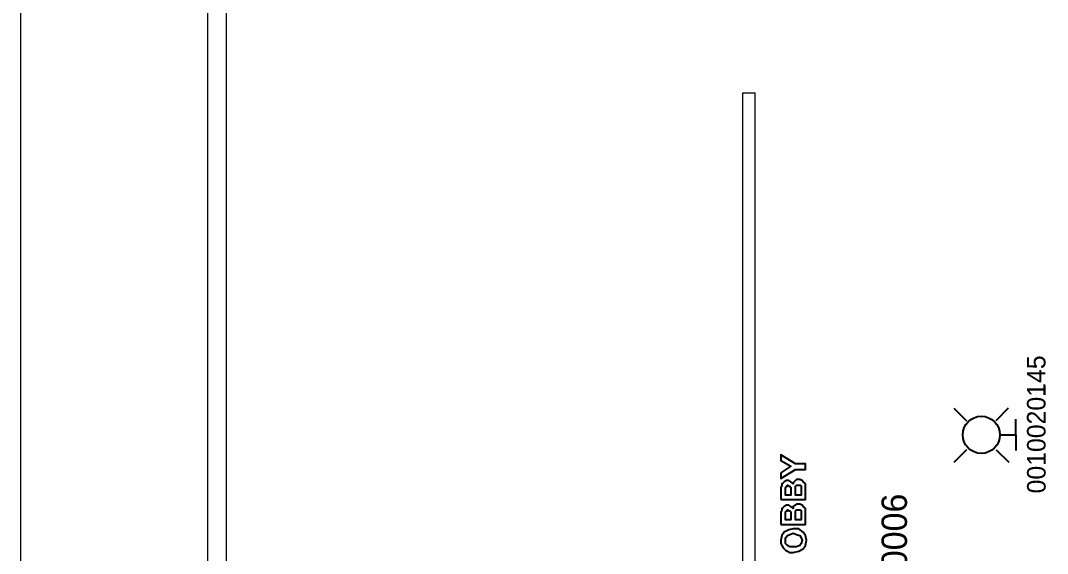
# Model space of a CAD drawing. Header units: inches. Extents: x -3.21 to 2.97, y -3.82 to 4.4.
# Drawn here: x -3.213 to -0.728, y 0.338 to 1.628 of the extents above; entities that cross this region are included whole.
import ezdxf
from ezdxf.enums import TextEntityAlignment as Align

# ---------------------------------------------------------------- set-up
doc = ezdxf.new("R2010")
doc.units = ezdxf.units.IN
doc.header["$MEASUREMENT"] = 0
doc.set_wipeout_variables(frame=1)
doc.layers.add('i-furn new', color=6, linetype='Continuous', lineweight=25)
doc.layers.add('Layer 1', color=7, linetype='Continuous')
doc.styles.add('AAStandard', font='alfonso.shx')

# ---------------------------------------------------------------- blocks, each defined once
blk = doc.blocks.new('SIGA-PS')
at = {"style": 'AAStandard', "flags": 1}
blk.add_attdef('FWK_DEVICE_TYPE', (-25.56, -23.98), '', height=7, dxfattribs=at)
blk.add_wipeout([(9.28, -0.35), (4.8, 7.4), (-4.15, 7.4), (-8.62, -0.35), (-4.15, -8.1), (4.8, -8.1)])
at = {"color": 7, "lineweight": 30, "flags": 4}
blk.add_attdef('SIGA-PS', text='', height=9, dxfattribs=at).set_placement((0.52, -5), align=Align.CENTER)
blk.add_attdef('FWK_DEVICE_ADDRESSES', (-25.72, -15.78), '', height=7)
blk = doc.blocks.new('VIS')
at = {"color": 1}
for p, q in [((18.9889, 24.6021), (19.0386, 24.5524)), ((19.2025, 24.6029), (19.1528, 24.5532)), ((19.0377, 24.4352), (18.988, 24.3855)), ((19.097, 24.4208), (19.097, 24.3583)), ((19.154, 24.4356), (19.2038, 24.3859)), ((19.1595, 24.3583), (19.0345, 24.3583))]:
    blk.add_line(p, q, dxfattribs=at)
blk.add_circle((19.097, 24.4944), 0.0736, dxfattribs=at)
at = {"color": 7, "style": 'AAStandard'}
blk.add_attdef('FWK_DEVICE_ADDRESSES', (18.8644, 24.2398), '', height=0.0736, dxfattribs=at)
at = {"style": 'AAStandard', "flags": 1}
blk.add_attdef('FWK_DEVICE_TYPE', (18.8641, 24.1414), '', height=0.0625, dxfattribs=at)

msp = doc.modelspace()

# ---------------------------------------------------------------- linework, layer by layer
at = {"layer": 'Layer 1', "color": 250, "lineweight": 5}
msp.add_open_spline([(-3.2134, 4.3998), (-3.2134, 4.3998), (2.9714, 4.3998), (2.9714, 4.3998), (2.9714, 4.3998), (2.9714, 4.3998), (2.9714, -3.8152), (2.9714, -3.8152), (2.9714, -3.8152), (2.9714, -3.8152), (-3.2134, -3.8152), (-3.2134, -3.8152), (-3.2134, -3.8152), (-3.2134, -3.8152), (-3.2134, 4.3998), (-3.2134, 4.3998)], degree=3, knots=[0, 0, 0, 0, 0.2, 0.2, 0.2, 0.2, 0.4, 0.4, 0.4, 0.4, 0.6, 0.6, 0.6, 0.6, 1, 1, 1, 1], dxfattribs=at)
msp.add_open_spline([(-3.2134, 4.3998), (-3.2134, 4.3998), (2.9714, 4.3998), (2.9714, 4.3998), (2.9714, 4.3998), (2.9714, 4.3998), (2.9714, -3.8152), (2.9714, -3.8152), (2.9714, -3.8152), (2.9714, -3.8152), (-3.2134, -3.8152), (-3.2134, -3.8152), (-3.2134, -3.8152), (-3.2134, -3.8152), (-3.2134, 4.3998), (-3.2134, 4.3998)], degree=3, knots=[0, 0, 0, 0, 0.2, 0.2, 0.2, 0.2, 0.4, 0.4, 0.4, 0.4, 0.6, 0.6, 0.6, 0.6, 1, 1, 1, 1], dxfattribs=at)
at = {"layer": 'Layer 1', "color": 250, "lineweight": 13}
msp.add_open_spline([(-2.7611, -2.9256), (-2.7611, -2.9256), (-2.7611, 3.5058), (-2.7611, 3.5058), (-2.7611, 3.5058), (-2.7611, 3.5058), (-1.4685, 3.5058), (-1.4685, 3.5058), (-1.4685, 3.5058), (-1.4685, 3.5058), (-1.4685, 4.3664), (-1.4685, 4.3664), (-1.4685, 4.3664), (-1.4685, 4.3664), (-0.6919, 4.3664), (-0.6919, 4.3664), (-0.6919, 4.3664), (-0.6919, 4.3664), (-0.6919, 3.5058), (-0.6919, 3.5058), (-0.6919, 3.5058), (-0.6919, 3.5058), (0.5979, 3.5058), (0.5979, 3.5058), (0.5979, 3.5058), (0.5979, 3.5058), (0.5979, 1.4507), (0.5979, 1.4507), (0.5979, 1.4507), (0.5979, 1.4507), (0.5762, 1.4588), (0.5762, 1.4588), (0.5762, 1.4588), (0.5762, 1.4588), (0.5544, 1.4643), (0.5544, 1.4643), (0.5544, 1.4643), (0.5544, 1.4643), (0.5544, 3.4623), (0.5544, 3.4623), (0.5544, 3.4623), (0.5544, 3.4623), (-0.6919, 3.4623), (-0.6919, 3.4623), (-0.6919, 3.4623), (-0.6919, 3.4623), (-0.7381, 3.4623), (-0.7381, 3.4623), (-0.7381, 3.4623), (-0.7381, 3.4623), (-0.8549, 3.4623), (-0.8549, 3.4623), (-0.8549, 3.4623), (-0.8549, 3.4623), (-0.8549, 3.4841), (-0.8549, 3.4841), (-0.8549, 3.4841), (-0.8549, 3.4841), (-0.7381, 3.4841), (-0.7381, 3.4841), (-0.7381, 3.4841), (-0.7381, 3.4841), (-0.7381, 3.5058), (-0.7381, 3.5058), (-0.7381, 3.5058), (-0.7381, 3.5058), (-0.7381, 4.3202), (-0.7381, 4.3202), (-0.7381, 4.3202), (-0.7381, 4.3202), (-1.4251, 4.3202), (-1.4251, 4.3202), (-1.4251, 4.3202), (-1.4251, 4.3202), (-1.4251, 3.5058), (-1.4251, 3.5058), (-1.4251, 3.5058), (-1.4251, 3.5058), (-1.4251, 3.4841), (-1.4251, 3.4841), (-1.4251, 3.4841), (-1.4251, 3.4841), (-1.3002, 3.4841), (-1.3002, 3.4841), (-1.3002, 3.4841), (-1.3002, 3.4841), (-1.3002, 3.4623), (-1.3002, 3.4623), (-1.3002, 3.4623), (-1.3002, 3.4623), (-1.4251, 3.4623), (-1.4251, 3.4623), (-1.4251, 3.4623), (-1.4251, 3.4623), (-1.4685, 3.4623), (-1.4685, 3.4623), (-1.4685, 3.4623), (-1.4685, 3.4623), (-2.7149, 3.4623), (-2.7149, 3.4623), (-2.7149, 3.4623), (-2.7149, 3.4623), (-2.7149, -2.8794), (-2.7149, -2.8794), (-2.7149, -2.8794), (-2.7149, -2.8794), (-1.5419, -2.8794), (-1.5419, -2.8794), (-1.5419, -2.8794), (-1.5419, -2.8794), (-1.3002, -2.8794), (-1.3002, -2.8794), (-1.3002, -2.8794), (-1.3002, -2.8794), (-1.3002, -2.9011), (-1.3002, -2.9011), (-1.3002, -2.9011), (-1.3002, -2.9011), (-1.4251, -2.9011), (-1.4251, -2.9011), (-1.4251, -2.9011), (-1.4251, -2.9011), (-1.4251, -2.9256), (-1.4251, -2.9256), (-1.4251, -2.9256), (-1.4251, -2.9256), (-1.4251, -3.7427), (-1.4251, -3.7427), (-1.4251, -3.7427), (-1.4251, -3.7427), (-0.7381, -3.7427), (-0.7381, -3.7427), (-0.7381, -3.7427), (-0.7381, -3.7427), (-0.7381, -2.9256), (-0.7381, -2.9256), (-0.7381, -2.9256), (-0.7381, -2.9256), (-0.7381, -2.9011), (-0.7381, -2.9011), (-0.7381, -2.9011), (-0.7381, -2.9011), (-0.8603, -2.9011), (-0.8603, -2.9011), (-0.8603, -2.9011), (-0.8603, -2.9011), (-0.8603, -2.8794), (-0.8603, -2.8794), (-0.8603, -2.8794), (-0.8603, -2.8794), (-0.7381, -2.8794), (-0.7381, -2.8794), (-0.7381, -2.8794), (-0.7381, -2.8794), (-0.6919, -2.8794), (-0.6919, -2.8794), (-0.6919, -2.8794), (-0.6919, -2.8794), (0.5544, -2.8794), (0.5544, -2.8794), (0.5544, -2.8794), (0.5544, -2.8794), (0.5544, 0.5005), (0.5544, 0.5005), (0.5544, 0.5005), (0.5544, 0.5005), (0.5762, 0.5059), (0.5762, 0.5059), (0.5762, 0.5059), (0.5762, 0.5059), (0.5979, 0.5114), (0.5979, 0.5114), (0.5979, 0.5114), (0.5979, 0.5114), (0.5979, -2.9256), (0.5979, -2.9256), (0.5979, -2.9256), (0.5979, -2.9256), (-0.6919, -2.9256), (-0.6919, -2.9256), (-0.6919, -2.9256), (-0.6919, -2.9256), (-0.6919, -3.7889), (-0.6919, -3.7889), (-0.6919, -3.7889), (-0.6919, -3.7889), (-1.4713, -3.7889), (-1.4713, -3.7889), (-1.4713, -3.7889), (-1.4713, -3.7889), (-1.4713, -2.9256), (-1.4713, -2.9256), (-1.4713, -2.9256), (-1.4713, -2.9256), (-2.7611, -2.9256), (-2.7611, -2.9256)], degree=3, knots=[0, 0, 0, 0, 0.02, 0.02, 0.02, 0.02, 0.04, 0.04, 0.04, 0.04, 0.06, 0.06, 0.06, 0.06, 0.08, 0.08, 0.08, 0.08, 0.1, 0.1, 0.1, 0.1, 0.12, 0.12, 0.12, 0.12, 0.14, 0.14, 0.14, 0.14, 0.16, 0.16, 0.16, 0.16, 0.18, 0.18, 0.18, 0.18, 0.2, 0.2, 0.2, 0.2, 0.22, 0.22, 0.22, 0.22, 0.24, 0.24, 0.24, 0.24, 0.26, 0.26, 0.26, 0.26, 0.28, 0.28, 0.28, 0.28, 0.3, 0.3, 0.3, 0.3, 0.32, 0.32, 0.32, 0.32, 0.34, 0.34, 0.34, 0.34, 0.36, 0.36, 0.36, 0.36, 0.38, 0.38, 0.38, 0.38, 0.4, 0.4, 0.4, 0.4, 0.42, 0.42, 0.42, 0.42, 0.44, 0.44, 0.44, 0.44, 0.46, 0.46, 0.46, 0.46, 0.48, 0.48, 0.48, 0.48, 0.5, 0.5, 0.5, 0.5, 0.52, 0.52, 0.52, 0.52, 0.54, 0.54, 0.54, 0.54, 0.56, 0.56, 0.56, 0.56, 0.58, 0.58, 0.58, 0.58, 0.6, 0.6, 0.6, 0.6, 0.62, 0.62, 0.62, 0.62, 0.64, 0.64, 0.64, 0.64, 0.66, 0.66, 0.66, 0.66, 0.68, 0.68, 0.68, 0.68, 0.7, 0.7, 0.7, 0.7, 0.72, 0.72, 0.72, 0.72, 0.74, 0.74, 0.74, 0.74, 0.76, 0.76, 0.76, 0.76, 0.78, 0.78, 0.78, 0.78, 0.8, 0.8, 0.8, 0.8, 0.82, 0.82, 0.82, 0.82, 0.84, 0.84, 0.84, 0.84, 0.86, 0.86, 0.86, 0.86, 0.88, 0.88, 0.88, 0.88, 0.9, 0.9, 0.9, 0.9, 0.92, 0.92, 0.92, 0.92, 0.94, 0.94, 0.94, 0.94, 0.96, 0.96, 0.96, 0.96, 1, 1, 1, 1], dxfattribs=at)
for points in [[(-1.4658, 1.4534), (-1.4658, 1.4534), (-1.4359, 1.4534), (-1.4359, 1.4534)], [(-1.4658, -0.865), (-1.4658, -0.865), (-1.4658, 1.4534), (-1.4658, 1.4534)], [(-1.4359, -0.865), (-1.4359, -0.865), (-1.4359, 1.4534), (-1.4359, 1.4534)]]:
    msp.add_open_spline(points, degree=3, dxfattribs=at)
at = {"layer": 'Layer 1', "color": 250}
for points, knots in [([(-1.3735, 0.5331), (-1.3735, 0.5331), (-1.349, 0.5494), (-1.349, 0.5494), (-1.349, 0.5494), (-1.349, 0.5494), (-1.3735, 0.563), (-1.3735, 0.563), (-1.3735, 0.563), (-1.3735, 0.563), (-1.3735, 0.5766), (-1.3735, 0.5766), (-1.3735, 0.5766), (-1.3735, 0.5766), (-1.3381, 0.5548), (-1.3381, 0.5548), (-1.3381, 0.5548), (-1.3381, 0.5548), (-1.3137, 0.5548), (-1.3137, 0.5548), (-1.3137, 0.5548), (-1.3137, 0.5548), (-1.3137, 0.5413), (-1.3137, 0.5413), (-1.3137, 0.5413), (-1.3137, 0.5413), (-1.3381, 0.5413), (-1.3381, 0.5413), (-1.3381, 0.5413), (-1.3381, 0.5413), (-1.3735, 0.5195), (-1.3735, 0.5195), (-1.3735, 0.5195), (-1.3735, 0.5195), (-1.3735, 0.5331), (-1.3735, 0.5331)], [0, 0, 0, 0, 0.1, 0.1, 0.1, 0.1, 0.2, 0.2, 0.2, 0.2, 0.3, 0.3, 0.3, 0.3, 0.4, 0.4, 0.4, 0.4, 0.5, 0.5, 0.5, 0.5, 0.6, 0.6, 0.6, 0.6, 0.7, 0.7, 0.7, 0.7, 0.8, 0.8, 0.8, 0.8, 1, 1, 1, 1]), ([(-1.3735, 0.468), (-1.3735, 0.468), (-1.3735, 0.4897), (-1.3735, 0.4897), (-1.3735, 0.4897), (-1.3735, 0.4897), (-1.3735, 0.4978), (-1.3735, 0.4978), (-1.3735, 0.4978), (-1.3735, 0.4978), (-1.3707, 0.5005), (-1.3707, 0.5005), (-1.3707, 0.5005), (-1.3707, 0.5005), (-1.3707, 0.5033), (-1.3707, 0.5033), (-1.3707, 0.5033), (-1.3707, 0.5033), (-1.3707, 0.506), (-1.3707, 0.506), (-1.3707, 0.506), (-1.3707, 0.506), (-1.368, 0.5087), (-1.368, 0.5087), (-1.368, 0.5087), (-1.368, 0.5087), (-1.3653, 0.5114), (-1.3653, 0.5114), (-1.3653, 0.5114), (-1.3653, 0.5114), (-1.3599, 0.5141), (-1.3599, 0.5141), (-1.3599, 0.5141), (-1.3599, 0.5141), (-1.3572, 0.5141), (-1.3572, 0.5141), (-1.3572, 0.5141), (-1.3572, 0.5141), (-1.3544, 0.5141), (-1.3544, 0.5141), (-1.3544, 0.5141), (-1.3544, 0.5141), (-1.349, 0.5114), (-1.349, 0.5114), (-1.349, 0.5114), (-1.349, 0.5114), (-1.3463, 0.5087), (-1.3463, 0.5087), (-1.3463, 0.5087), (-1.3463, 0.5087), (-1.3436, 0.506), (-1.3436, 0.506), (-1.3436, 0.506), (-1.3436, 0.506), (-1.3436, 0.5087), (-1.3436, 0.5087), (-1.3436, 0.5087), (-1.3436, 0.5087), (-1.3381, 0.5141), (-1.3381, 0.5141), (-1.3381, 0.5141), (-1.3381, 0.5141), (-1.3354, 0.5168), (-1.3354, 0.5168), (-1.3354, 0.5168), (-1.3354, 0.5168), (-1.33, 0.5168), (-1.33, 0.5168), (-1.33, 0.5168), (-1.33, 0.5168), (-1.3273, 0.5168), (-1.3273, 0.5168), (-1.3273, 0.5168), (-1.3273, 0.5168), (-1.3219, 0.5141), (-1.3219, 0.5141), (-1.3219, 0.5141), (-1.3219, 0.5141), (-1.3191, 0.5114), (-1.3191, 0.5114), (-1.3191, 0.5114), (-1.3191, 0.5114), (-1.3164, 0.5087), (-1.3164, 0.5087), (-1.3164, 0.5087), (-1.3164, 0.5087), (-1.3137, 0.506), (-1.3137, 0.506), (-1.3137, 0.506), (-1.3137, 0.506), (-1.3137, 0.5005), (-1.3137, 0.5005), (-1.3137, 0.5005), (-1.3137, 0.5005), (-1.3137, 0.4951), (-1.3137, 0.4951), (-1.3137, 0.4951), (-1.3137, 0.4951), (-1.3137, 0.487), (-1.3137, 0.487), (-1.3137, 0.487), (-1.3137, 0.487), (-1.3137, 0.468), (-1.3137, 0.468), (-1.3137, 0.468), (-1.3137, 0.468), (-1.3735, 0.468), (-1.3735, 0.468)], [0, 0, 0, 0, 0.035714, 0.035714, 0.035714, 0.035714, 0.071429, 0.071429, 0.071429, 0.071429, 0.107143, 0.107143, 0.107143, 0.107143, 0.142857, 0.142857, 0.142857, 0.142857, 0.178571, 0.178571, 0.178571, 0.178571, 0.214286, 0.214286, 0.214286, 0.214286, 0.25, 0.25, 0.25, 0.25, 0.285714, 0.285714, 0.285714, 0.285714, 0.321429, 0.321429, 0.321429, 0.321429, 0.357143, 0.357143, 0.357143, 0.357143, 0.392857, 0.392857, 0.392857, 0.392857, 0.428571, 0.428571, 0.428571, 0.428571, 0.464286, 0.464286, 0.464286, 0.464286, 0.5, 0.5, 0.5, 0.5, 0.535714, 0.535714, 0.535714, 0.535714, 0.571429, 0.571429, 0.571429, 0.571429, 0.607143, 0.607143, 0.607143, 0.607143, 0.642857, 0.642857, 0.642857, 0.642857, 0.678571, 0.678571, 0.678571, 0.678571, 0.714286, 0.714286, 0.714286, 0.714286, 0.75, 0.75, 0.75, 0.75, 0.785714, 0.785714, 0.785714, 0.785714, 0.821429, 0.821429, 0.821429, 0.821429, 0.857143, 0.857143, 0.857143, 0.857143, 0.892857, 0.892857, 0.892857, 0.892857, 0.928571, 0.928571, 0.928571, 0.928571, 1, 1, 1, 1]), ([(-1.3626, 0.4978), (-1.3626, 0.4978), (-1.3626, 0.4951), (-1.3626, 0.4951), (-1.3626, 0.4951), (-1.3626, 0.4951), (-1.3626, 0.4924), (-1.3626, 0.4924), (-1.3626, 0.4924), (-1.3626, 0.4924), (-1.3626, 0.487), (-1.3626, 0.487), (-1.3626, 0.487), (-1.3626, 0.487), (-1.3626, 0.4788), (-1.3626, 0.4788), (-1.3626, 0.4788), (-1.3626, 0.4788), (-1.349, 0.4788), (-1.349, 0.4788), (-1.349, 0.4788), (-1.349, 0.4788), (-1.349, 0.487), (-1.349, 0.487), (-1.349, 0.487), (-1.349, 0.487), (-1.349, 0.4924), (-1.349, 0.4924), (-1.349, 0.4924), (-1.349, 0.4924), (-1.349, 0.4951), (-1.349, 0.4951), (-1.349, 0.4951), (-1.349, 0.4951), (-1.349, 0.4978), (-1.349, 0.4978), (-1.349, 0.4978), (-1.349, 0.4978), (-1.3517, 0.5005), (-1.3517, 0.5005), (-1.3517, 0.5005), (-1.3517, 0.5005), (-1.3544, 0.5005), (-1.3544, 0.5005), (-1.3544, 0.5005), (-1.3544, 0.5005), (-1.3572, 0.5033), (-1.3572, 0.5033), (-1.3572, 0.5033), (-1.3572, 0.5033), (-1.3572, 0.5005), (-1.3572, 0.5005), (-1.3572, 0.5005), (-1.3572, 0.5005), (-1.3599, 0.5005), (-1.3599, 0.5005), (-1.3599, 0.5005), (-1.3599, 0.5005), (-1.3626, 0.4978), (-1.3626, 0.4978)], [0, 0, 0, 0, 0.0625, 0.0625, 0.0625, 0.0625, 0.125, 0.125, 0.125, 0.125, 0.1875, 0.1875, 0.1875, 0.1875, 0.25, 0.25, 0.25, 0.25, 0.3125, 0.3125, 0.3125, 0.3125, 0.375, 0.375, 0.375, 0.375, 0.4375, 0.4375, 0.4375, 0.4375, 0.5, 0.5, 0.5, 0.5, 0.5625, 0.5625, 0.5625, 0.5625, 0.625, 0.625, 0.625, 0.625, 0.6875, 0.6875, 0.6875, 0.6875, 0.75, 0.75, 0.75, 0.75, 0.8125, 0.8125, 0.8125, 0.8125, 0.875, 0.875, 0.875, 0.875, 1, 1, 1, 1]), ([(-1.3381, 0.5005), (-1.3381, 0.5005), (-1.3381, 0.4978), (-1.3381, 0.4978), (-1.3381, 0.4978), (-1.3381, 0.4978), (-1.3381, 0.4951), (-1.3381, 0.4951), (-1.3381, 0.4951), (-1.3381, 0.4951), (-1.3381, 0.4897), (-1.3381, 0.4897), (-1.3381, 0.4897), (-1.3381, 0.4897), (-1.3381, 0.4788), (-1.3381, 0.4788), (-1.3381, 0.4788), (-1.3381, 0.4788), (-1.3246, 0.4788), (-1.3246, 0.4788), (-1.3246, 0.4788), (-1.3246, 0.4788), (-1.3246, 0.4897), (-1.3246, 0.4897), (-1.3246, 0.4897), (-1.3246, 0.4897), (-1.3246, 0.4951), (-1.3246, 0.4951), (-1.3246, 0.4951), (-1.3246, 0.4951), (-1.3246, 0.4978), (-1.3246, 0.4978), (-1.3246, 0.4978), (-1.3246, 0.4978), (-1.3246, 0.5005), (-1.3246, 0.5005), (-1.3246, 0.5005), (-1.3246, 0.5005), (-1.3273, 0.5033), (-1.3273, 0.5033), (-1.3273, 0.5033), (-1.3273, 0.5033), (-1.33, 0.5033), (-1.33, 0.5033), (-1.33, 0.5033), (-1.33, 0.5033), (-1.3327, 0.5033), (-1.3327, 0.5033), (-1.3327, 0.5033), (-1.3327, 0.5033), (-1.3354, 0.5033), (-1.3354, 0.5033), (-1.3354, 0.5033), (-1.3354, 0.5033), (-1.3381, 0.5005), (-1.3381, 0.5005)], [0, 0, 0, 0, 0.066667, 0.066667, 0.066667, 0.066667, 0.133333, 0.133333, 0.133333, 0.133333, 0.2, 0.2, 0.2, 0.2, 0.266667, 0.266667, 0.266667, 0.266667, 0.333333, 0.333333, 0.333333, 0.333333, 0.4, 0.4, 0.4, 0.4, 0.466667, 0.466667, 0.466667, 0.466667, 0.533333, 0.533333, 0.533333, 0.533333, 0.6, 0.6, 0.6, 0.6, 0.666667, 0.666667, 0.666667, 0.666667, 0.733333, 0.733333, 0.733333, 0.733333, 0.8, 0.8, 0.8, 0.8, 0.866667, 0.866667, 0.866667, 0.866667, 1, 1, 1, 1]), ([(-1.3735, 0.4082), (-1.3735, 0.4082), (-1.3735, 0.43), (-1.3735, 0.43), (-1.3735, 0.43), (-1.3735, 0.43), (-1.3735, 0.4381), (-1.3735, 0.4381), (-1.3735, 0.4381), (-1.3735, 0.4381), (-1.3707, 0.4408), (-1.3707, 0.4408), (-1.3707, 0.4408), (-1.3707, 0.4408), (-1.3707, 0.4435), (-1.3707, 0.4435), (-1.3707, 0.4435), (-1.3707, 0.4435), (-1.3707, 0.4462), (-1.3707, 0.4462), (-1.3707, 0.4462), (-1.3707, 0.4462), (-1.368, 0.449), (-1.368, 0.449), (-1.368, 0.449), (-1.368, 0.449), (-1.3653, 0.4517), (-1.3653, 0.4517), (-1.3653, 0.4517), (-1.3653, 0.4517), (-1.3599, 0.4544), (-1.3599, 0.4544), (-1.3599, 0.4544), (-1.3599, 0.4544), (-1.3572, 0.4544), (-1.3572, 0.4544), (-1.3572, 0.4544), (-1.3572, 0.4544), (-1.3544, 0.4544), (-1.3544, 0.4544), (-1.3544, 0.4544), (-1.3544, 0.4544), (-1.349, 0.4517), (-1.349, 0.4517), (-1.349, 0.4517), (-1.349, 0.4517), (-1.3463, 0.449), (-1.3463, 0.449), (-1.3463, 0.449), (-1.3463, 0.449), (-1.3436, 0.4462), (-1.3436, 0.4462), (-1.3436, 0.4462), (-1.3436, 0.4462), (-1.3436, 0.4517), (-1.3436, 0.4517), (-1.3436, 0.4517), (-1.3436, 0.4517), (-1.3381, 0.4544), (-1.3381, 0.4544), (-1.3381, 0.4544), (-1.3381, 0.4544), (-1.3354, 0.4571), (-1.3354, 0.4571), (-1.3354, 0.4571), (-1.3354, 0.4571), (-1.33, 0.4571), (-1.33, 0.4571), (-1.33, 0.4571), (-1.33, 0.4571), (-1.3273, 0.4571), (-1.3273, 0.4571), (-1.3273, 0.4571), (-1.3273, 0.4571), (-1.3219, 0.4544), (-1.3219, 0.4544), (-1.3219, 0.4544), (-1.3219, 0.4544), (-1.3191, 0.4517), (-1.3191, 0.4517), (-1.3191, 0.4517), (-1.3191, 0.4517), (-1.3164, 0.449), (-1.3164, 0.449), (-1.3164, 0.449), (-1.3164, 0.449), (-1.3137, 0.4462), (-1.3137, 0.4462), (-1.3137, 0.4462), (-1.3137, 0.4462), (-1.3137, 0.4408), (-1.3137, 0.4408), (-1.3137, 0.4408), (-1.3137, 0.4408), (-1.3137, 0.4381), (-1.3137, 0.4381), (-1.3137, 0.4381), (-1.3137, 0.4381), (-1.3137, 0.4272), (-1.3137, 0.4272), (-1.3137, 0.4272), (-1.3137, 0.4272), (-1.3137, 0.4082), (-1.3137, 0.4082), (-1.3137, 0.4082), (-1.3137, 0.4082), (-1.3735, 0.4082), (-1.3735, 0.4082)], [0, 0, 0, 0, 0.035714, 0.035714, 0.035714, 0.035714, 0.071429, 0.071429, 0.071429, 0.071429, 0.107143, 0.107143, 0.107143, 0.107143, 0.142857, 0.142857, 0.142857, 0.142857, 0.178571, 0.178571, 0.178571, 0.178571, 0.214286, 0.214286, 0.214286, 0.214286, 0.25, 0.25, 0.25, 0.25, 0.285714, 0.285714, 0.285714, 0.285714, 0.321429, 0.321429, 0.321429, 0.321429, 0.357143, 0.357143, 0.357143, 0.357143, 0.392857, 0.392857, 0.392857, 0.392857, 0.428571, 0.428571, 0.428571, 0.428571, 0.464286, 0.464286, 0.464286, 0.464286, 0.5, 0.5, 0.5, 0.5, 0.535714, 0.535714, 0.535714, 0.535714, 0.571429, 0.571429, 0.571429, 0.571429, 0.607143, 0.607143, 0.607143, 0.607143, 0.642857, 0.642857, 0.642857, 0.642857, 0.678571, 0.678571, 0.678571, 0.678571, 0.714286, 0.714286, 0.714286, 0.714286, 0.75, 0.75, 0.75, 0.75, 0.785714, 0.785714, 0.785714, 0.785714, 0.821429, 0.821429, 0.821429, 0.821429, 0.857143, 0.857143, 0.857143, 0.857143, 0.892857, 0.892857, 0.892857, 0.892857, 0.928571, 0.928571, 0.928571, 0.928571, 1, 1, 1, 1]), ([(-1.3626, 0.4381), (-1.3626, 0.4381), (-1.3626, 0.4354), (-1.3626, 0.4354), (-1.3626, 0.4354), (-1.3626, 0.4354), (-1.3626, 0.4327), (-1.3626, 0.4327), (-1.3626, 0.4327), (-1.3626, 0.4327), (-1.3626, 0.4272), (-1.3626, 0.4272), (-1.3626, 0.4272), (-1.3626, 0.4272), (-1.3626, 0.4191), (-1.3626, 0.4191), (-1.3626, 0.4191), (-1.3626, 0.4191), (-1.349, 0.4191), (-1.349, 0.4191), (-1.349, 0.4191), (-1.349, 0.4191), (-1.349, 0.4272), (-1.349, 0.4272), (-1.349, 0.4272), (-1.349, 0.4272), (-1.349, 0.4327), (-1.349, 0.4327), (-1.349, 0.4327), (-1.349, 0.4327), (-1.349, 0.4354), (-1.349, 0.4354), (-1.349, 0.4354), (-1.349, 0.4354), (-1.349, 0.4381), (-1.349, 0.4381), (-1.349, 0.4381), (-1.349, 0.4381), (-1.3517, 0.4408), (-1.3517, 0.4408), (-1.3517, 0.4408), (-1.3517, 0.4408), (-1.3544, 0.4408), (-1.3544, 0.4408), (-1.3544, 0.4408), (-1.3544, 0.4408), (-1.3572, 0.4435), (-1.3572, 0.4435), (-1.3572, 0.4435), (-1.3572, 0.4435), (-1.3572, 0.4408), (-1.3572, 0.4408), (-1.3572, 0.4408), (-1.3572, 0.4408), (-1.3599, 0.4408), (-1.3599, 0.4408), (-1.3599, 0.4408), (-1.3599, 0.4408), (-1.3626, 0.4381), (-1.3626, 0.4381)], [0, 0, 0, 0, 0.0625, 0.0625, 0.0625, 0.0625, 0.125, 0.125, 0.125, 0.125, 0.1875, 0.1875, 0.1875, 0.1875, 0.25, 0.25, 0.25, 0.25, 0.3125, 0.3125, 0.3125, 0.3125, 0.375, 0.375, 0.375, 0.375, 0.4375, 0.4375, 0.4375, 0.4375, 0.5, 0.5, 0.5, 0.5, 0.5625, 0.5625, 0.5625, 0.5625, 0.625, 0.625, 0.625, 0.625, 0.6875, 0.6875, 0.6875, 0.6875, 0.75, 0.75, 0.75, 0.75, 0.8125, 0.8125, 0.8125, 0.8125, 0.875, 0.875, 0.875, 0.875, 1, 1, 1, 1]), ([(-1.3381, 0.4408), (-1.3381, 0.4408), (-1.3381, 0.4354), (-1.3381, 0.4354), (-1.3381, 0.4354), (-1.3381, 0.4354), (-1.3381, 0.43), (-1.3381, 0.43), (-1.3381, 0.43), (-1.3381, 0.43), (-1.3381, 0.4191), (-1.3381, 0.4191), (-1.3381, 0.4191), (-1.3381, 0.4191), (-1.3246, 0.4191), (-1.3246, 0.4191), (-1.3246, 0.4191), (-1.3246, 0.4191), (-1.3246, 0.43), (-1.3246, 0.43), (-1.3246, 0.43), (-1.3246, 0.43), (-1.3246, 0.4354), (-1.3246, 0.4354), (-1.3246, 0.4354), (-1.3246, 0.4354), (-1.3246, 0.4381), (-1.3246, 0.4381), (-1.3246, 0.4381), (-1.3246, 0.4381), (-1.3246, 0.4408), (-1.3246, 0.4408), (-1.3246, 0.4408), (-1.3246, 0.4408), (-1.3273, 0.4435), (-1.3273, 0.4435), (-1.3273, 0.4435), (-1.3273, 0.4435), (-1.33, 0.4435), (-1.33, 0.4435), (-1.33, 0.4435), (-1.33, 0.4435), (-1.3327, 0.4435), (-1.3327, 0.4435), (-1.3327, 0.4435), (-1.3327, 0.4435), (-1.3354, 0.4435), (-1.3354, 0.4435), (-1.3354, 0.4435), (-1.3354, 0.4435), (-1.3381, 0.4408), (-1.3381, 0.4408)], [0, 0, 0, 0, 0.071429, 0.071429, 0.071429, 0.071429, 0.142857, 0.142857, 0.142857, 0.142857, 0.214286, 0.214286, 0.214286, 0.214286, 0.285714, 0.285714, 0.285714, 0.285714, 0.357143, 0.357143, 0.357143, 0.357143, 0.428571, 0.428571, 0.428571, 0.428571, 0.5, 0.5, 0.5, 0.5, 0.571429, 0.571429, 0.571429, 0.571429, 0.642857, 0.642857, 0.642857, 0.642857, 0.714286, 0.714286, 0.714286, 0.714286, 0.785714, 0.785714, 0.785714, 0.785714, 0.857143, 0.857143, 0.857143, 0.857143, 1, 1, 1, 1]), ([(-1.3517, 0.3404), (-1.3517, 0.3404), (-1.3572, 0.3431), (-1.3572, 0.3431), (-1.3572, 0.3431), (-1.3572, 0.3431), (-1.3626, 0.3458), (-1.3626, 0.3458), (-1.3626, 0.3458), (-1.3626, 0.3458), (-1.3653, 0.3485), (-1.3653, 0.3485), (-1.3653, 0.3485), (-1.3653, 0.3485), (-1.368, 0.3512), (-1.368, 0.3512), (-1.368, 0.3512), (-1.368, 0.3512), (-1.3707, 0.3567), (-1.3707, 0.3567), (-1.3707, 0.3567), (-1.3707, 0.3567), (-1.3735, 0.3621), (-1.3735, 0.3621), (-1.3735, 0.3621), (-1.3735, 0.3621), (-1.3735, 0.3702), (-1.3735, 0.3702), (-1.3735, 0.3702), (-1.3735, 0.3702), (-1.3707, 0.3811), (-1.3707, 0.3811), (-1.3707, 0.3811), (-1.3707, 0.3811), (-1.3653, 0.3892), (-1.3653, 0.3892), (-1.3653, 0.3892), (-1.3653, 0.3892), (-1.3544, 0.3947), (-1.3544, 0.3947), (-1.3544, 0.3947), (-1.3544, 0.3947), (-1.3436, 0.3974), (-1.3436, 0.3974), (-1.3436, 0.3974), (-1.3436, 0.3974), (-1.33, 0.3974), (-1.33, 0.3974), (-1.33, 0.3974), (-1.33, 0.3974), (-1.3191, 0.3892), (-1.3191, 0.3892), (-1.3191, 0.3892), (-1.3191, 0.3892), (-1.3137, 0.3811), (-1.3137, 0.3811), (-1.3137, 0.3811), (-1.3137, 0.3811), (-1.311, 0.3702), (-1.311, 0.3702), (-1.311, 0.3702), (-1.311, 0.3702), (-1.3137, 0.3567), (-1.3137, 0.3567), (-1.3137, 0.3567), (-1.3137, 0.3567), (-1.3191, 0.3485), (-1.3191, 0.3485), (-1.3191, 0.3485), (-1.3191, 0.3485), (-1.33, 0.3431), (-1.33, 0.3431), (-1.33, 0.3431), (-1.33, 0.3431), (-1.3436, 0.3404), (-1.3436, 0.3404), (-1.3436, 0.3404), (-1.3436, 0.3404), (-1.3517, 0.3404), (-1.3517, 0.3404)], [0, 0, 0, 0, 0.047619, 0.047619, 0.047619, 0.047619, 0.095238, 0.095238, 0.095238, 0.095238, 0.142857, 0.142857, 0.142857, 0.142857, 0.190476, 0.190476, 0.190476, 0.190476, 0.238095, 0.238095, 0.238095, 0.238095, 0.285714, 0.285714, 0.285714, 0.285714, 0.333333, 0.333333, 0.333333, 0.333333, 0.380952, 0.380952, 0.380952, 0.380952, 0.428571, 0.428571, 0.428571, 0.428571, 0.47619, 0.47619, 0.47619, 0.47619, 0.52381, 0.52381, 0.52381, 0.52381, 0.571429, 0.571429, 0.571429, 0.571429, 0.619048, 0.619048, 0.619048, 0.619048, 0.666667, 0.666667, 0.666667, 0.666667, 0.714286, 0.714286, 0.714286, 0.714286, 0.761905, 0.761905, 0.761905, 0.761905, 0.809524, 0.809524, 0.809524, 0.809524, 0.857143, 0.857143, 0.857143, 0.857143, 0.904762, 0.904762, 0.904762, 0.904762, 1, 1, 1, 1]), ([(-1.3517, 0.3838), (-1.3517, 0.3838), (-1.3572, 0.3811), (-1.3572, 0.3811), (-1.3572, 0.3811), (-1.3572, 0.3811), (-1.3626, 0.3757), (-1.3626, 0.3757), (-1.3626, 0.3757), (-1.3626, 0.3757), (-1.3626, 0.3702), (-1.3626, 0.3702), (-1.3626, 0.3702), (-1.3626, 0.3702), (-1.3626, 0.3621), (-1.3626, 0.3621), (-1.3626, 0.3621), (-1.3626, 0.3621), (-1.3572, 0.3567), (-1.3572, 0.3567), (-1.3572, 0.3567), (-1.3572, 0.3567), (-1.3517, 0.3539), (-1.3517, 0.3539), (-1.3517, 0.3539), (-1.3517, 0.3539), (-1.3436, 0.3539), (-1.3436, 0.3539), (-1.3436, 0.3539), (-1.3436, 0.3539), (-1.3354, 0.3539), (-1.3354, 0.3539), (-1.3354, 0.3539), (-1.3354, 0.3539), (-1.3273, 0.3567), (-1.3273, 0.3567), (-1.3273, 0.3567), (-1.3273, 0.3567), (-1.3246, 0.3621), (-1.3246, 0.3621), (-1.3246, 0.3621), (-1.3246, 0.3621), (-1.3219, 0.3702), (-1.3219, 0.3702), (-1.3219, 0.3702), (-1.3219, 0.3702), (-1.3246, 0.3757), (-1.3246, 0.3757), (-1.3246, 0.3757), (-1.3246, 0.3757), (-1.3273, 0.3811), (-1.3273, 0.3811), (-1.3273, 0.3811), (-1.3273, 0.3811), (-1.3354, 0.3838), (-1.3354, 0.3838), (-1.3354, 0.3838), (-1.3354, 0.3838), (-1.3436, 0.3865), (-1.3436, 0.3865), (-1.3436, 0.3865), (-1.3436, 0.3865), (-1.3517, 0.3838), (-1.3517, 0.3838)], [0, 0, 0, 0, 0.058824, 0.058824, 0.058824, 0.058824, 0.117647, 0.117647, 0.117647, 0.117647, 0.176471, 0.176471, 0.176471, 0.176471, 0.235294, 0.235294, 0.235294, 0.235294, 0.294118, 0.294118, 0.294118, 0.294118, 0.352941, 0.352941, 0.352941, 0.352941, 0.411765, 0.411765, 0.411765, 0.411765, 0.470588, 0.470588, 0.470588, 0.470588, 0.529412, 0.529412, 0.529412, 0.529412, 0.588235, 0.588235, 0.588235, 0.588235, 0.647059, 0.647059, 0.647059, 0.647059, 0.705882, 0.705882, 0.705882, 0.705882, 0.764706, 0.764706, 0.764706, 0.764706, 0.823529, 0.823529, 0.823529, 0.823529, 0.882353, 0.882353, 0.882353, 0.882353, 1, 1, 1, 1])]:
    msp.add_open_spline(points, degree=3, knots=knots, dxfattribs=at)

# ---------------------------------------------------------------- block references
at = {"layer": 'i-furn new', "xscale": 0.610584186715046, "yscale": 0.610584186715046, "zscale": 0.610584186715046, "rotation": 90.07006534759563}
msp.add_blockref('VIS', (14.0818, -11.0171), dxfattribs=at).add_auto_attribs({'FWK_DEVICE_ADDRESSES': '0010020145'})

# ---------------------------------------------------------------- next in the draw order: block references
at = {"layer": 'i-furn new'}
ref = msp.add_blockref('SIGA-PS', (-1.2066, 0.2512), dxfattribs=dict(at, xscale=0.008781865588682434, yscale=0.008781865588682434, zscale=0.008781865588682434, rotation=90.07006534759563))
ref.add_attrib('SIGA-PS', 'S', dxfattribs={"layer": '0', "color": 7, "lineweight": 30, "height": 0.079, "rotation": 90.0701}).set_placement((-1.1627, 0.2558), align=Align.CENTER)
ref.add_attrib('FWK_DEVICE_ADDRESSES', '0010020006', (-1.0678, 0.0254), dxfattribs={"layer": '0', "height": 0.06147, "rotation": 90.0701})

doc.saveas('drawing.dxf')
